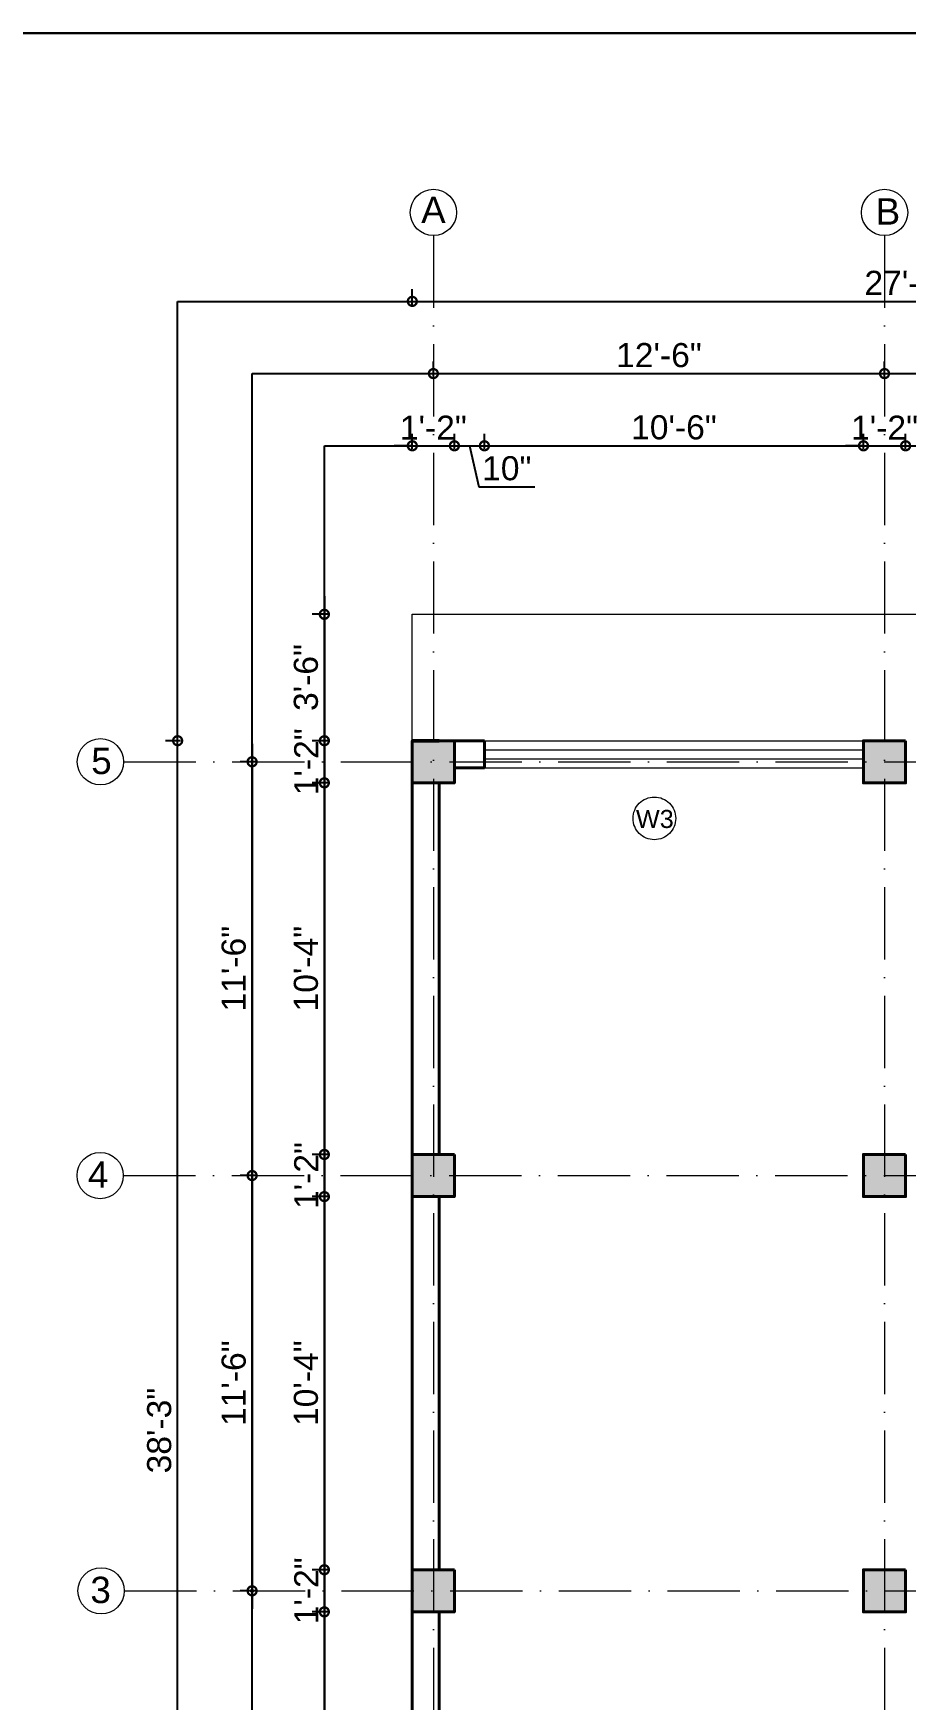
# Model space of a CAD drawing. Header units: inches. Extents: x -71 to 2682309, y -3332 to 801571.
# Drawn here: x 2668334 to 2668624, y 798589 to 799143 of the extents above; entities that cross this region are included whole.
import ezdxf

# ---------------------------------------------------------------- set-up
doc = ezdxf.new("R2010")
doc.units = ezdxf.units.IN
doc.header["$MEASUREMENT"] = 0
doc.header["$PDMODE"] = 99
doc.linetypes.add('ACAD_ISO04W100', pattern=[30, 24, -3, 0, -3])
doc.linetypes.add('ACAD_ISO10W100', pattern=[18, 12, -3, 0, -3])
for name, color, linetype, lineweight in [('BORDER', 5, 'Continuous', 60), ('CENTER  LINE RA', 10, 'ACAD_ISO04W100', 18), ('CONC. OUTLINE RA', 150, 'Continuous', 40), ('DOOR-WIN RA', 3, 'Continuous', 20), ('Hatch', 254, 'Continuous', 9), ('HATCH RA', 8, 'Continuous', 9), ('stair EA', 132, 'Continuous', 5), ('TEXT RA', 254, 'Continuous', 20), ('TEXTURE EA', 8, 'ACAD_ISO10W100', 9), ('wall EA', 24, 'Continuous', 40), ('WALL RA', 42, 'Continuous', 50)]:
    doc.layers.add(name, color=color, linetype=linetype, lineweight=lineweight)
for name, color, linetype in [('HACTH', 7, 'Continuous'), ('lettring', 7, 'Continuous'), ('text EA', 7, 'Continuous')]:
    doc.layers.add(name, color=color, linetype=linetype)
doc.styles.add('DIM 8', font='arial.ttf', dxfattribs={"height": 8})
doc.styles.add('EAPL', font='arial.ttf', dxfattribs={"height": 8})
doc.styles.get("Standard").update_dxf_attribs({"font": 'arial.ttf'})
doc.dimstyles.new('Copy of DIM 8', dxfattribs={"dimtxt": 8, "dimasz": 1, "dimexe": 6, "dimexo": 18, "dimgap": 1.6875, "dimtad": 1, "dimdec": 0, "dimzin": 3, "dimdsep": 46, "dimlunit": 4, "dimtxsty": 'DIM 8', "dimblk": 'dot 2', "dimcen": 0.09375, "dimse1": 1, "dimse2": 1, "dimclrd": 1, "dimclre": 1, "dimclrt": 256, "dimadec": 0, "dimazin": 0, "dimtfac": 0.75, "dimtdec": 0, "dimtix": 1, "dimtmove": 1, "dimatfit": 3, "dimldrblk": 'DOT', "dimfxl": 1, "dimtolj": 1, "dimtzin": 0, "dimlwd": 9, "dimlwe": 9, "dimarcsym": 0})
doc.dimstyles.new('EA Copy of 1-8', dxfattribs={"dimtxt": 8, "dimasz": 6, "dimexe": 4, "dimexo": 6, "dimgap": 2, "dimtad": 1, "dimdec": 0, "dimzin": 0, "dimdsep": 46, "dimlunit": 3, "dimtxsty": 'EAPL', "dimblk": 'DOTSMALL', "dimcen": -0.09, "dimdle": 6, "dimclrd": 256, "dimclre": 256, "dimclrt": 256, "dimadec": 0, "dimazin": 0, "dimtfac": 8, "dimtdec": 0, "dimtix": 1, "dimtmove": 0, "dimatfit": 3, "dimldrblk": 'OPEN30', "dimfxl": 1, "dimfxlon": 1, "dimtolj": 1, "dimtzin": 0, "dimlwd": -1, "dimlwe": -1, "dimarcsym": 0})

# ---------------------------------------------------------------- blocks, each defined once
blk = doc.blocks.new('COLUMN')
at = {"layer": 'HACTH', "lineweight": 30, "transparency": 33554541}
h = blk.add_hatch(color=256, dxfattribs=at)
h.dxf.hatch_style = 1
h.paths.add_polyline_path([(2659104.19, 784576.38), (2659090.19, 784576.38), (2659090.19, 784562.38), (2659104.19, 784562.38)])
at = {"layer": 'CONC. OUTLINE RA'}
blk.add_lwpolyline([(2659090.19, 784576.38), (2659104.19, 784576.38), (2659104.19, 784562.38), (2659090.19, 784562.38)], close=True, dxfattribs=at)
blk = doc.blocks.new('_DotSmall')
at = {"color": 0, "linetype": 'ByBlock', "const_width": 0.5}
blk.add_lwpolyline([(-0.0625, 0, 1), (0.0625, 0, 1)], format="xyb", close=True, dxfattribs=at)
blk = doc.blocks.new('*D1056')
at = {"layer": 'Defpoints', "color": 0, "transparency": 16777216}
for p in [(2668616.63, 799029.57), (2668466.74, 798918.57), (2668616.63, 798918.57)]:
    blk.add_point(p, dxfattribs=at)
at = {"layer": 'lettring', "transparency": 16777216}
for p, q in [((2668466.74, 799028.57), (2668466.74, 799033.57)), ((2668616.63, 799028.57), (2668616.63, 799033.57)), ((2668460.74, 799029.57), (2668622.63, 799029.57))]:
    blk.add_line(p, q, dxfattribs=at)
at = {"layer": 'lettring', "transparency": 16777216, "xscale": 6, "yscale": 6, "zscale": 6, "rotation": 180}
blk.add_blockref('_DotSmall', (2668466.74, 799029.57), dxfattribs=at)
at = {"layer": 'lettring', "transparency": 16777216, "xscale": 6, "yscale": 6, "zscale": 6}
blk.add_blockref('_DotSmall', (2668616.63, 799029.57), dxfattribs=at)
at = {"layer": 'lettring', "transparency": 16777216, "insert": (2668541.68, 799035.66), "char_height": 8, "attachment_point": 5, "style": 'EAPL'}
blk.add_mtext('\\A1;12\'-6"', dxfattribs=at)
blk = doc.blocks.new('_Open30')
at = {"color": 0, "linetype": 'ByBlock', "lineweight": -2}
for p, q in [((-1, 0.268), (0, 0)), ((0, 0), (-1, -0.268)), ((0, 0), (-1, 0))]:
    blk.add_line(p, q, dxfattribs=at)
blk = doc.blocks.new('*D1025')
at = {"layer": 'Defpoints', "color": 0, "transparency": 16777216}
for p in [(2668781.63, 799029.57), (2668781.63, 798918.57), (2668616.63, 798898.6)]:
    blk.add_point(p, dxfattribs=at)
at = {"layer": 'lettring', "transparency": 16777216}
for p, q in [((2668616.63, 799028.57), (2668616.63, 799033.57)), ((2668781.63, 799028.57), (2668781.63, 799033.57)), ((2668610.63, 799029.57), (2668787.63, 799029.57))]:
    blk.add_line(p, q, dxfattribs=at)
at = {"layer": 'lettring', "transparency": 16777216, "xscale": 6, "yscale": 6, "zscale": 6, "rotation": 180}
blk.add_blockref('_DotSmall', (2668616.63, 799029.57), dxfattribs=at)
at = {"layer": 'lettring', "transparency": 16777216, "xscale": 6, "yscale": 6, "zscale": 6}
blk.add_blockref('_DotSmall', (2668781.63, 799029.57), dxfattribs=at)
at = {"layer": 'lettring', "transparency": 16777216, "insert": (2668699.13, 799035.66), "char_height": 8, "attachment_point": 5, "style": 'EAPL'}
blk.add_mtext('\\A1;13\'-9"', dxfattribs=at)
blk = doc.blocks.new('*D1057')
at = {"layer": 'Defpoints', "color": 0, "transparency": 16777216}
for p in [(2668788.63, 799053.57), (2668459.74, 798925.57), (2668788.63, 798907.57)]:
    blk.add_point(p, dxfattribs=at)
at = {"layer": 'lettring', "transparency": 16777216}
for p, q in [((2668459.74, 799052.57), (2668459.74, 799057.57)), ((2668788.63, 799052.57), (2668788.63, 799057.57)), ((2668453.74, 799053.57), (2668794.63, 799053.57))]:
    blk.add_line(p, q, dxfattribs=at)
at = {"layer": 'lettring', "transparency": 16777216, "xscale": 6, "yscale": 6, "zscale": 6, "rotation": 180}
blk.add_blockref('_DotSmall', (2668459.74, 799053.57), dxfattribs=at)
at = {"layer": 'lettring', "transparency": 16777216, "xscale": 6, "yscale": 6, "zscale": 6}
blk.add_blockref('_DotSmall', (2668788.63, 799053.57), dxfattribs=at)
at = {"layer": 'lettring', "transparency": 16777216, "insert": (2668624.18, 799059.66), "char_height": 8, "attachment_point": 5, "style": 'EAPL'}
blk.add_mtext('\\A1;27\'-5"', dxfattribs=at)
blk = doc.blocks.new('*D1036')
at = {"layer": 'Defpoints', "color": 0, "transparency": 16777216}
for p in [(2668459.74, 798949.57), (2668430.52, 798907.57), (2668459.73, 798907.57)]:
    blk.add_point(p, dxfattribs=at)
at = {"layer": 'lettring', "transparency": 16777216}
for p, q in [((2668430.52, 798955.57), (2668430.52, 798901.57)), ((2668431.52, 798949.57), (2668426.52, 798949.57)), ((2668431.52, 798907.57), (2668426.52, 798907.57))]:
    blk.add_line(p, q, dxfattribs=at)
at = {"layer": 'lettring', "transparency": 16777216, "xscale": 6, "yscale": 6, "zscale": 6}
for p, rotation in [((2668430.52, 798949.57), 90), ((2668430.52, 798907.57), 270)]:
    blk.add_blockref('_DotSmall', p, dxfattribs=dict(at, rotation=rotation))
at = {"layer": 'lettring', "transparency": 16777216, "insert": (2668424.43, 798928.57), "char_height": 8, "attachment_point": 5, "rotation": 90, "style": 'EAPL'}
blk.add_mtext('\\A1;3\'-6"', dxfattribs=at)
blk = doc.blocks.new('*D1058')
at = {"layer": 'Defpoints', "color": 0, "transparency": 16777216}
for p in [(2668459.73, 798907.57), (2668430.52, 798893.57), (2668459.73, 798893.57)]:
    blk.add_point(p, dxfattribs=at)
at = {"layer": 'lettring', "transparency": 16777216}
for p, q in [((2668430.52, 798907.57), (2668430.52, 798913.57)), ((2668431.52, 798907.57), (2668426.52, 798907.57)), ((2668430.52, 798907.57), (2668430.52, 798893.57)), ((2668431.52, 798893.57), (2668426.52, 798893.57)), ((2668430.52, 798893.57), (2668430.52, 798887.57))]:
    blk.add_line(p, q, dxfattribs=at)
at = {"layer": 'lettring', "transparency": 16777216, "xscale": 6, "yscale": 6, "zscale": 6}
for p, rotation in [((2668430.52, 798907.57), 270), ((2668430.52, 798893.57), 90)]:
    blk.add_blockref('_DotSmall', p, dxfattribs=dict(at, rotation=rotation))
at = {"layer": 'lettring', "transparency": 16777216, "insert": (2668424.5, 798900.57), "char_height": 8, "attachment_point": 5, "rotation": 90, "style": 'EAPL'}
blk.add_mtext('\\A1;1\'-2"', dxfattribs=at)
blk = doc.blocks.new('*D1037')
at = {"layer": 'Defpoints', "color": 0, "transparency": 16777216}
for p in [(2668459.74, 798893.57), (2668430.52, 798770.07), (2668459.74, 798770.07)]:
    blk.add_point(p, dxfattribs=at)
at = {"layer": 'lettring', "transparency": 16777216}
for p, q in [((2668430.52, 798899.57), (2668430.52, 798764.07)), ((2668431.52, 798893.57), (2668426.52, 798893.57)), ((2668431.52, 798770.07), (2668426.52, 798770.07))]:
    blk.add_line(p, q, dxfattribs=at)
at = {"layer": 'lettring', "transparency": 16777216, "xscale": 6, "yscale": 6, "zscale": 6}
for p, rotation in [((2668430.52, 798893.57), 90), ((2668430.52, 798770.07), 270)]:
    blk.add_blockref('_DotSmall', p, dxfattribs=dict(at, rotation=rotation))
at = {"layer": 'lettring', "transparency": 16777216, "insert": (2668424.44, 798831.82), "char_height": 8, "attachment_point": 5, "rotation": 90, "style": 'EAPL'}
blk.add_mtext('\\A1;10\'-4"', dxfattribs=at)
blk = doc.blocks.new('*D1038')
at = {"layer": 'Defpoints', "color": 0, "transparency": 16777216}
for p in [(2668459.74, 798770.07), (2668430.52, 798756.07), (2668459.74, 798756.07)]:
    blk.add_point(p, dxfattribs=at)
at = {"layer": 'lettring', "transparency": 16777216}
for p, q in [((2668430.52, 798770.07), (2668430.52, 798776.07)), ((2668431.52, 798770.07), (2668426.52, 798770.07)), ((2668430.52, 798770.07), (2668430.52, 798756.07)), ((2668431.52, 798756.07), (2668426.52, 798756.07)), ((2668430.52, 798756.07), (2668430.52, 798750.07))]:
    blk.add_line(p, q, dxfattribs=at)
at = {"layer": 'lettring', "transparency": 16777216, "xscale": 6, "yscale": 6, "zscale": 6}
for p, rotation in [((2668430.52, 798770.07), 270), ((2668430.52, 798756.07), 90)]:
    blk.add_blockref('_DotSmall', p, dxfattribs=dict(at, rotation=rotation))
at = {"layer": 'lettring', "transparency": 16777216, "insert": (2668424.5, 798763.07), "char_height": 8, "attachment_point": 5, "rotation": 90, "style": 'EAPL'}
blk.add_mtext('\\A1;1\'-2"', dxfattribs=at)
blk = doc.blocks.new('*D1039')
at = {"layer": 'Defpoints', "color": 0, "transparency": 16777216}
for p in [(2668459.74, 798756.07), (2668430.52, 798632.07), (2668459.74, 798632.07)]:
    blk.add_point(p, dxfattribs=at)
at = {"layer": 'lettring', "transparency": 16777216}
for p, q in [((2668430.52, 798762.07), (2668430.52, 798626.07)), ((2668431.52, 798756.07), (2668426.52, 798756.07)), ((2668431.52, 798632.07), (2668426.52, 798632.07))]:
    blk.add_line(p, q, dxfattribs=at)
at = {"layer": 'lettring', "transparency": 16777216, "xscale": 6, "yscale": 6, "zscale": 6}
for p, rotation in [((2668430.52, 798756.07), 90), ((2668430.52, 798632.07), 270)]:
    blk.add_blockref('_DotSmall', p, dxfattribs=dict(at, rotation=rotation))
at = {"layer": 'lettring', "transparency": 16777216, "insert": (2668424.44, 798694.07), "char_height": 8, "attachment_point": 5, "rotation": 90, "style": 'EAPL'}
blk.add_mtext('\\A1;10\'-4"', dxfattribs=at)
blk = doc.blocks.new('*D1040')
at = {"layer": 'Defpoints', "color": 0, "transparency": 16777216}
for p in [(2668459.74, 798632.07), (2668430.52, 798618.07), (2668459.74, 798618.07)]:
    blk.add_point(p, dxfattribs=at)
at = {"layer": 'lettring', "transparency": 16777216}
for p, q in [((2668430.52, 798632.07), (2668430.52, 798638.07)), ((2668431.52, 798632.07), (2668426.52, 798632.07)), ((2668430.52, 798632.07), (2668430.52, 798618.07)), ((2668431.52, 798618.07), (2668426.52, 798618.07)), ((2668430.52, 798618.07), (2668430.52, 798612.07))]:
    blk.add_line(p, q, dxfattribs=at)
at = {"layer": 'lettring', "transparency": 16777216, "xscale": 6, "yscale": 6, "zscale": 6}
for p, rotation in [((2668430.52, 798632.07), 270), ((2668430.52, 798618.07), 90)]:
    blk.add_blockref('_DotSmall', p, dxfattribs=dict(at, rotation=rotation))
at = {"layer": 'lettring', "transparency": 16777216, "insert": (2668424.5, 798625.07), "char_height": 8, "attachment_point": 5, "rotation": 90, "style": 'EAPL'}
blk.add_mtext('\\A1;1\'-2"', dxfattribs=at)
blk = doc.blocks.new('*D1059')
at = {"layer": 'Defpoints', "color": 0, "transparency": 16777216}
for p in [(2668459.75, 798618.07), (2668430.52, 798463.07), (2668459.74, 798463.07)]:
    blk.add_point(p, dxfattribs=at)
at = {"layer": 'lettring', "transparency": 16777216}
for p, q in [((2668430.52, 798624.07), (2668430.52, 798457.07)), ((2668431.52, 798618.07), (2668426.52, 798618.07)), ((2668431.52, 798463.07), (2668426.52, 798463.07))]:
    blk.add_line(p, q, dxfattribs=at)
at = {"layer": 'lettring', "transparency": 16777216, "xscale": 6, "yscale": 6, "zscale": 6}
for p, rotation in [((2668430.52, 798618.07), 90), ((2668430.52, 798463.07), 270)]:
    blk.add_blockref('_DotSmall', p, dxfattribs=dict(at, rotation=rotation))
at = {"layer": 'lettring', "transparency": 16777216, "insert": (2668424.5, 798540.57), "char_height": 8, "attachment_point": 5, "rotation": 90, "style": 'EAPL'}
blk.add_mtext('\\A1;12\'-11"', dxfattribs=at)
blk = doc.blocks.new('*D1061')
at = {"layer": 'Defpoints', "color": 0, "transparency": 16777216}
for p in [(2668466.74, 798900.57), (2668406.52, 798763.07), (2668466.74, 798763.07)]:
    blk.add_point(p, dxfattribs=at)
at = {"layer": 'lettring', "transparency": 16777216}
for p, q in [((2668406.52, 798906.57), (2668406.52, 798757.07)), ((2668407.52, 798900.57), (2668402.52, 798900.57)), ((2668407.52, 798763.07), (2668402.52, 798763.07))]:
    blk.add_line(p, q, dxfattribs=at)
at = {"layer": 'lettring', "transparency": 16777216, "xscale": 6, "yscale": 6, "zscale": 6}
for p, rotation in [((2668406.52, 798900.57), 90), ((2668406.52, 798763.07), 270)]:
    blk.add_blockref('_DotSmall', p, dxfattribs=dict(at, rotation=rotation))
at = {"layer": 'lettring', "transparency": 16777216, "insert": (2668400.44, 798831.82), "char_height": 8, "attachment_point": 5, "rotation": 90, "style": 'EAPL'}
blk.add_mtext('\\A1;11\'-6"', dxfattribs=at)
blk = doc.blocks.new('*D1052')
at = {"layer": 'Defpoints', "color": 0, "transparency": 16777216}
for p in [(2668466.74, 798763.07), (2668406.52, 798625.07), (2668466.74, 798625.07)]:
    blk.add_point(p, dxfattribs=at)
at = {"layer": 'lettring', "transparency": 16777216}
for p, q in [((2668406.52, 798769.07), (2668406.52, 798619.07)), ((2668407.52, 798763.07), (2668402.52, 798763.07)), ((2668407.52, 798625.07), (2668402.52, 798625.07))]:
    blk.add_line(p, q, dxfattribs=at)
at = {"layer": 'lettring', "transparency": 16777216, "xscale": 6, "yscale": 6, "zscale": 6}
for p, rotation in [((2668406.52, 798763.07), 90), ((2668406.52, 798625.07), 270)]:
    blk.add_blockref('_DotSmall', p, dxfattribs=dict(at, rotation=rotation))
at = {"layer": 'lettring', "transparency": 16777216, "insert": (2668400.44, 798694.07), "char_height": 8, "attachment_point": 5, "rotation": 90, "style": 'EAPL'}
blk.add_mtext('\\A1;11\'-6"', dxfattribs=at)
blk = doc.blocks.new('*D1053')
at = {"layer": 'Defpoints', "color": 0, "transparency": 16777216}
for p in [(2668381.78, 798907.57), (2668459.74, 798907.57), (2668459.74, 798449.07)]:
    blk.add_point(p, dxfattribs=at)
at = {"layer": 'lettring', "transparency": 16777216}
for p, q in [((2668381.78, 798443.07), (2668381.78, 798913.57)), ((2668382.78, 798907.57), (2668377.78, 798907.57)), ((2668382.78, 798449.07), (2668377.78, 798449.07))]:
    blk.add_line(p, q, dxfattribs=at)
at = {"layer": 'lettring', "transparency": 16777216, "xscale": 6, "yscale": 6, "zscale": 6}
for p, rotation in [((2668381.78, 798907.57), 90), ((2668381.78, 798449.07), 270)]:
    blk.add_blockref('_DotSmall', p, dxfattribs=dict(at, rotation=rotation))
at = {"layer": 'lettring', "transparency": 16777216, "insert": (2668375.69, 798678.32), "char_height": 8, "attachment_point": 5, "rotation": 90, "style": 'EAPL'}
blk.add_mtext('\\A1;38\'-3"', dxfattribs=at)
blk = doc.blocks.new('*D1062')
at = {"layer": 'Defpoints', "color": 0, "transparency": 16777216}
for p in [(2668473.73, 799005.57), (2668459.74, 798925.57), (2668473.73, 798907.57)]:
    blk.add_point(p, dxfattribs=at)
at = {"layer": 'lettring', "transparency": 16777216}
for p, q in [((2668459.74, 799004.57), (2668459.74, 799009.57)), ((2668473.73, 799004.57), (2668473.73, 799009.57)), ((2668459.74, 799005.57), (2668453.74, 799005.57)), ((2668459.74, 799005.57), (2668473.73, 799005.57)), ((2668473.73, 799005.57), (2668479.73, 799005.57))]:
    blk.add_line(p, q, dxfattribs=at)
at = {"layer": 'lettring', "transparency": 16777216, "xscale": 6, "yscale": 6, "zscale": 6}
blk.add_blockref('_DotSmall', (2668459.74, 799005.57), dxfattribs=at)
at = {"layer": 'lettring', "transparency": 16777216, "xscale": 6, "yscale": 6, "zscale": 6, "rotation": 180}
blk.add_blockref('_DotSmall', (2668473.73, 799005.57), dxfattribs=at)
at = {"layer": 'lettring', "transparency": 16777216, "insert": (2668466.73, 799011.59), "char_height": 8, "attachment_point": 5, "style": 'EAPL'}
blk.add_mtext('\\A1;1\'-2"', dxfattribs=at)
blk = doc.blocks.new('*D1063')
at = {"layer": 'Defpoints', "color": 0, "transparency": 16777216}
for p in [(2668483.7, 799005.57), (2668473.73, 798925.57), (2668483.7, 798925.57)]:
    blk.add_point(p, dxfattribs=at)
at = {"layer": 'lettring', "transparency": 16777216}
for p, q in [((2668473.73, 799004.57), (2668473.73, 799009.57)), ((2668483.7, 799004.57), (2668483.7, 799009.57)), ((2668467.73, 799005.57), (2668489.7, 799005.57)), ((2668478.71, 799005.57), (2668481.8, 798991.97)), ((2668481.8, 798991.97), (2668500.46, 798991.97))]:
    blk.add_line(p, q, dxfattribs=at)
at = {"layer": 'lettring', "transparency": 16777216, "xscale": 6, "yscale": 6, "zscale": 6, "rotation": 180}
blk.add_blockref('_DotSmall', (2668473.73, 799005.57), dxfattribs=at)
at = {"layer": 'lettring', "transparency": 16777216, "xscale": 6, "yscale": 6, "zscale": 6}
blk.add_blockref('_DotSmall', (2668483.7, 799005.57), dxfattribs=at)
at = {"layer": 'lettring', "transparency": 16777216, "insert": (2668491.13, 798998.06), "char_height": 8, "attachment_point": 5, "style": 'EAPL'}
blk.add_mtext('\\A1;10"', dxfattribs=at)
blk = doc.blocks.new('*D1064')
at = {"layer": 'Defpoints', "color": 0, "transparency": 16777216}
for p in [(2668609.63, 799005.57), (2668483.7, 798925.57), (2668609.63, 798925.57)]:
    blk.add_point(p, dxfattribs=at)
at = {"layer": 'lettring', "transparency": 16777216}
for p, q in [((2668483.7, 799004.57), (2668483.7, 799009.57)), ((2668609.63, 799004.57), (2668609.63, 799009.57)), ((2668477.7, 799005.57), (2668615.63, 799005.57))]:
    blk.add_line(p, q, dxfattribs=at)
at = {"layer": 'lettring', "transparency": 16777216, "xscale": 6, "yscale": 6, "zscale": 6, "rotation": 180}
blk.add_blockref('_DotSmall', (2668483.7, 799005.57), dxfattribs=at)
at = {"layer": 'lettring', "transparency": 16777216, "xscale": 6, "yscale": 6, "zscale": 6}
blk.add_blockref('_DotSmall', (2668609.63, 799005.57), dxfattribs=at)
at = {"layer": 'lettring', "transparency": 16777216, "insert": (2668546.66, 799011.66), "char_height": 8, "attachment_point": 5, "style": 'EAPL'}
blk.add_mtext('\\A1;10\'-6"', dxfattribs=at)
blk = doc.blocks.new('*D1065')
at = {"layer": 'Defpoints', "color": 0, "transparency": 16777216}
for p in [(2668623.63, 799005.57), (2668609.63, 798925.57), (2668623.63, 798925.57)]:
    blk.add_point(p, dxfattribs=at)
at = {"layer": 'lettring', "transparency": 16777216}
for p, q in [((2668609.63, 799004.57), (2668609.63, 799009.57)), ((2668623.63, 799004.57), (2668623.63, 799009.57)), ((2668609.63, 799005.57), (2668603.63, 799005.57)), ((2668609.63, 799005.57), (2668623.63, 799005.57)), ((2668623.63, 799005.57), (2668629.63, 799005.57))]:
    blk.add_line(p, q, dxfattribs=at)
at = {"layer": 'lettring', "transparency": 16777216, "xscale": 6, "yscale": 6, "zscale": 6}
blk.add_blockref('_DotSmall', (2668609.63, 799005.57), dxfattribs=at)
at = {"layer": 'lettring', "transparency": 16777216, "xscale": 6, "yscale": 6, "zscale": 6, "rotation": 180}
blk.add_blockref('_DotSmall', (2668623.63, 799005.57), dxfattribs=at)
at = {"layer": 'lettring', "transparency": 16777216, "insert": (2668616.63, 799011.59), "char_height": 8, "attachment_point": 5, "style": 'EAPL'}
blk.add_mtext('\\A1;1\'-2"', dxfattribs=at)
blk = doc.blocks.new('*D1066')
at = {"layer": 'Defpoints', "color": 0, "transparency": 16777216}
for p in [(2668760.66, 799005.57), (2668623.63, 798925.57), (2668760.66, 798925.59)]:
    blk.add_point(p, dxfattribs=at)
at = {"layer": 'lettring', "transparency": 16777216}
for p, q in [((2668623.63, 799004.57), (2668623.63, 799009.57)), ((2668760.66, 799004.57), (2668760.66, 799009.57)), ((2668617.63, 799005.57), (2668766.66, 799005.57))]:
    blk.add_line(p, q, dxfattribs=at)
at = {"layer": 'lettring', "transparency": 16777216, "xscale": 6, "yscale": 6, "zscale": 6, "rotation": 180}
blk.add_blockref('_DotSmall', (2668623.63, 799005.57), dxfattribs=at)
at = {"layer": 'lettring', "transparency": 16777216, "xscale": 6, "yscale": 6, "zscale": 6}
blk.add_blockref('_DotSmall', (2668760.66, 799005.57), dxfattribs=at)
at = {"layer": 'lettring', "transparency": 16777216, "insert": (2668692.14, 799011.66), "char_height": 8, "attachment_point": 5, "style": 'EAPL'}
blk.add_mtext('\\A1;11\'-5"', dxfattribs=at)
blk = doc.blocks.new('dot1')
at = {"layer": 'Hatch'}
h = blk.add_hatch(color=256, dxfattribs=at)
edge = h.paths.add_edge_path()
edge.add_arc((0, 0), 1, 0, 360)
for p, q in [((3, 0), (-3, 0)), ((0, 3), (0, -3))]:
    blk.add_line(p, q, dxfattribs=at)
blk.add_circle((0, 0), 1, dxfattribs=at)
blk = doc.blocks.new('dot 2')
at = {"layer": 'Hatch', "xscale": 0.5, "yscale": 0.5, "zscale": 0.5}
blk.add_blockref('dot1', (0, 0), dxfattribs=at)
blk = doc.blocks.new('*D1664')
at = {"layer": 'Defpoints', "color": 0, "transparency": 16777216}
for p in [(2668466.74, 798625.07), (2668406.52, 798456.07), (2668466.74, 798456.07)]:
    blk.add_point(p, dxfattribs=at)
at = {"layer": 'lettring', "color": 1, "lineweight": 9, "transparency": 16777216}
blk.add_line((2668406.52, 798624.07), (2668406.52, 798457.07), dxfattribs=at)
for p, rotation in [((2668406.52, 798625.07), 90), ((2668406.52, 798456.07), 270)]:
    blk.add_blockref('dot 2', p, dxfattribs=dict(at, rotation=rotation))
at = {"layer": 'lettring', "transparency": 16777216, "insert": (2668400.82, 798540.57), "char_height": 8, "attachment_point": 5, "rotation": 90, "style": 'DIM 8'}
blk.add_mtext('\\A1;14\'-1"', dxfattribs=at)
blk = doc.blocks.new('_Dot')
at = {"color": 0, "linetype": 'ByBlock', "lineweight": -2}
blk.add_line((-0.5, 0), (-1, 0), dxfattribs=at)
at = {"color": 0, "linetype": 'ByBlock', "const_width": 0.5}
blk.add_lwpolyline([(-0.25, 0, 1), (0.25, 0, 1)], format="xyb", close=True, dxfattribs=at)

msp = doc.modelspace()

# ---------------------------------------------------------------- linework, layer by layer
at = {"layer": 'BORDER', "lineweight": 30}
msp.add_lwpolyline([(2670631.06, 799142.64), (2669094.96, 799142.64), (2667654.44, 799142.64), (2667654.44, 798094.24), (2667654.44, 797051.99), (2669094.96, 797051.99), (2670631.06, 797051.99)], dxfattribs=at)
at = {"layer": 'CENTER  LINE RA', "linetype": 'ACAD_ISO10W100', "ltscale": 2}
for p, q in [((2668466.74, 799075.45), (2668466.74, 798199.2)), ((2668616.63, 799075.45), (2668616.63, 798199.2)), ((2668363.83, 798900.57), (2668884.72, 798900.57)), ((2668363.74, 798763.07), (2668884.63, 798763.07)), ((2668364.04, 798625.07), (2668884.94, 798625.07))]:
    msp.add_line(p, q, dxfattribs=at)
at = {"layer": 'Defpoints'}
for points in [[(2668381.78, 799053.57), (2668866.49, 799053.57), (2668866.49, 798223.17), (2668381.78, 798223.17)], [(2668406.52, 799029.57), (2668841.75, 799029.57), (2668841.75, 798247.91), (2668406.52, 798247.91)], [(2668430.52, 799005.57), (2668817.75, 799005.57), (2668817.75, 798271.91), (2668430.52, 798271.91)]]:
    msp.add_lwpolyline(points, close=True, dxfattribs=at)
at = {"layer": 'DOOR-WIN RA'}
for p, q in [((2668483.7, 798907.57), (2668609.66, 798907.57)), ((2668483.7, 798904.57), (2668609.66, 798904.57)), ((2668483.7, 798901.57), (2668609.66, 798901.57)), ((2668483.7, 798898.57), (2668609.66, 798898.57))]:
    msp.add_line(p, q, dxfattribs=at)
at = {"layer": 'stair EA'}
for p, q in [((2668459.73, 798907.57), (2668459.73, 798949.57)), ((2668459.73, 798949.57), (2668788.63, 798949.57))]:
    msp.add_line(p, q, dxfattribs=at)
at = {"layer": 'TEXTURE EA', "linetype": 'ByBlock', "ltscale": 2}
for centre in [(2668466.74, 799083.14), (2668616.63, 799083.14), (2668356.14, 798900.57), (2668356.05, 798763.07), (2668356.35, 798625.07)]:
    msp.add_circle(centre, 7.69, dxfattribs=at)
at = {"layer": 'TEXTURE EA', "linetype": 'ACAD_ISO10W100', "ltscale": 4}
msp.add_circle((2668540.16, 798881.77), 7.09, dxfattribs=at)
at = {"layer": 'wall EA'}
for p, q in [((2668473.73, 798907.57), (2668483.7, 798907.57)), ((2668483.7, 798898.57), (2668483.7, 798907.57)), ((2668473.73, 798898.57), (2668483.7, 798898.57)), ((2668459.73, 798770.07), (2668459.73, 798893.57)), ((2668468.71, 798770.07), (2668468.71, 798893.57)), ((2668459.74, 798614.56), (2668459.74, 798756.07)), ((2668468.71, 798632.07), (2668468.71, 798756.07)), ((2668459.74, 798463.07), (2668459.75, 798618.56)), ((2668468.71, 798463.07), (2668468.71, 798618.07))]:
    msp.add_line(p, q, dxfattribs=at)
at = {"layer": 'WALL RA'}
msp.add_line((2668459.73, 798907.57), (2668468.7, 798907.57), dxfattribs=at)

# ---------------------------------------------------------------- block references
at = {"layer": 'HATCH RA', "lineweight": 30, "rotation": 270}
for p in [(1883897.35, 3457997.76), (1884047.25, 3457997.76), (1883897.36, 3457860.26), (1884047.26, 3457860.26), (1883897.37, 3457722.26), (1884047.26, 3457722.26)]:
    msp.add_blockref('COLUMN', p, dxfattribs=at)

# ---------------------------------------------------------------- texts
at = {"layer": 'text EA', "insert": (2668540.32, 798884.57), "char_height": 6, "width": 11.1695, "attachment_point": 2}
msp.add_mtext('W3', dxfattribs=at)
at = {"layer": 'TEXT RA', "char_height": 8.76, "attachment_point": 1}
for s, insert in [('A', (2668462.68, 799088.32)), ('B', (2668613.67, 799087.82)), ('5', (2668353.08, 798905.25)), ('4', (2668351.99, 798767.75)), ('3', (2668352.79, 798629.75))]:
    msp.add_mtext_dynamic_manual_height_columns(s, width=8.7644, gutter_width=43.82, heights=[0], dxfattribs=dict(at, insert=insert))

# ---------------------------------------------------------------- dimensions: what is measured, and where the dimension line sits
at = {"layer": 'lettring'}
for base, p1, p2, picture, middle in [((2668788.63, 799053.57), (2668459.74, 798925.57), (2668788.63, 798907.57), '*D1057', (2668624.18, 799059.66)), ((2668616.63, 799029.57), (2668466.74, 798918.57), (2668616.63, 798918.57), '*D1056', (2668541.68, 799035.66)), ((2668781.63, 799029.57), (2668616.63, 798898.6), (2668781.63, 798918.57), '*D1025', (2668699.13, 799035.66)), ((2668473.73, 799005.57), (2668459.74, 798925.57), (2668473.73, 798907.57), '*D1062', (2668466.73, 799011.59))]:
    dim = msp.add_linear_dim(base=base, p1=p1, p2=p2, dimstyle='EA Copy of 1-8', dxfattribs=at)
    dim.commit()
    dim.dimension.update_dxf_attribs({"geometry": picture, "text_midpoint": middle})
for base, p1, p2, picture, middle in [((2668609.63, 799005.57), (2668483.7, 798925.57), (2668609.63, 798925.57), '*D1064', (2668546.66, 799011.66)), ((2668623.63, 799005.57), (2668609.63, 798925.57), (2668623.63, 798925.57), '*D1065', (2668616.63, 799011.59)), ((2668760.66, 799005.57), (2668623.63, 798925.57), (2668760.66, 798925.59), '*D1066', (2668692.14, 799011.66))]:
    dim = msp.add_linear_dim(base=base, p1=p1, p2=p2, dimstyle='EA Copy of 1-8', override={"dimtmove": 1}, dxfattribs=at)
    dim.commit()
    dim.dimension.update_dxf_attribs({"geometry": picture, "text_midpoint": middle})
dim = msp.add_linear_dim(base=(2668483.7, 799005.57), p1=(2668473.73, 798925.57), p2=(2668483.7, 798925.57), dimstyle='EA Copy of 1-8', override={"dimtmove": 1}, dxfattribs=at)
dim.commit()
dim.dimension.update_dxf_attribs({"geometry": '*D1063', "text_midpoint": (2668483.8, 798991.97), "dimtype": 160})
for base, p1, p2, picture, middle in [((2668430.52, 798907.57), (2668459.74, 798949.57), (2668459.73, 798907.57), '*D1036', (2668424.43, 798928.57)), ((2668430.52, 798893.57), (2668459.73, 798907.57), (2668459.73, 798893.57), '*D1058', (2668424.5, 798900.57)), ((2668430.5213, 798770.0732), (2668459.7356, 798893.5734), (2668459.7386, 798770.0732), '*D1037', (2668424.4367, 798831.8233)), ((2668430.52, 798756.07), (2668459.74, 798770.07), (2668459.74, 798756.07), '*D1038', (2668424.5, 798763.07)), ((2668406.52, 798625.07), (2668466.74, 798763.07), (2668466.74, 798625.07), '*D1052', (2668400.44, 798694.07)), ((2668430.52, 798632.07), (2668459.74, 798756.07), (2668459.74, 798632.07), '*D1039', (2668424.44, 798694.07)), ((2668430.52, 798618.07), (2668459.74, 798632.07), (2668459.74, 798618.07), '*D1040', (2668424.5, 798625.07)), ((2668430.52, 798463.07), (2668459.75, 798618.07), (2668459.74, 798463.07), '*D1059', (2668424.5, 798540.57))]:
    dim = msp.add_linear_dim(base=base, p1=p1, p2=p2, angle=90, dimstyle='EA Copy of 1-8', override={"dimtmove": 1}, dxfattribs=at)
    dim.commit()
    dim.dimension.update_dxf_attribs({"geometry": picture, "text_midpoint": middle})
for base, p1, p2, dimstyle, picture, middle in [((2668381.7808, 798907.5734), (2668459.7356, 798449.0733), (2668459.7356, 798907.5734), 'EA Copy of 1-8', '*D1053', (2668375.6935, 798678.3233)), ((2668406.5212, 798763.0732), (2668466.7355, 798900.5733), (2668466.7356, 798763.0732), 'EA Copy of 1-8', '*D1061', (2668400.4367, 798831.8232)), ((2668406.52, 798456.07), (2668466.74, 798625.07), (2668466.74, 798456.07), 'Copy of DIM 8', '*D1664', (2668400.82, 798540.57))]:
    dim = msp.add_linear_dim(base=base, p1=p1, p2=p2, angle=90, dimstyle=dimstyle, dxfattribs=at)
    dim.commit()
    dim.dimension.update_dxf_attribs({"geometry": picture, "text_midpoint": middle})

doc.saveas('drawing.dxf')
